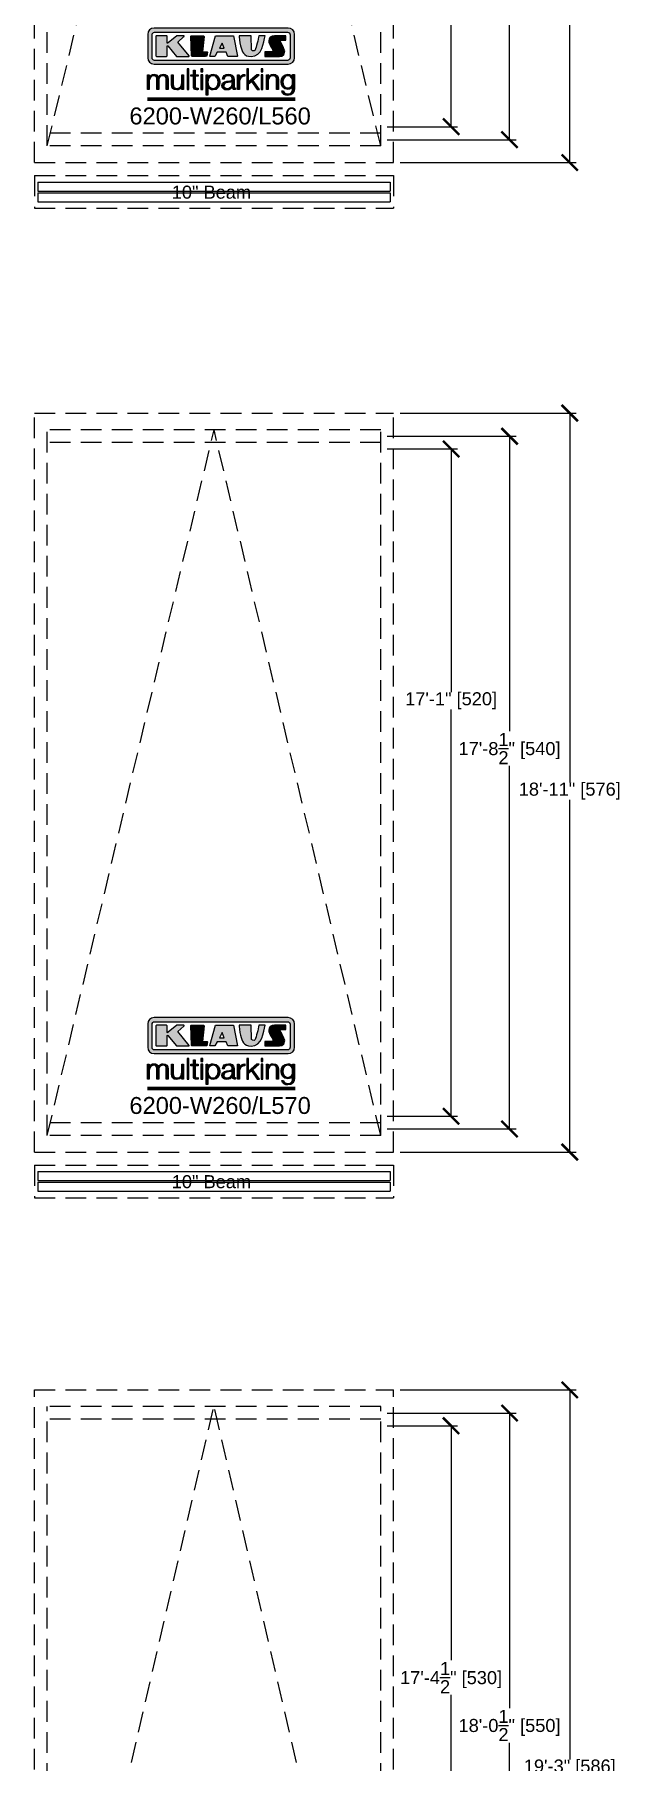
# Model space of a CAD drawing. Extents: x -210816 to 20092, y 4708 to 41486.
# Drawn here: x 17274 to 17454, y 9536 to 10065 of the extents above; entities that cross this region are included whole.
import ezdxf

# ---------------------------------------------------------------- set-up
doc = ezdxf.new("R2010")
doc.units = 0
doc.header["$MEASUREMENT"] = 0
doc.linetypes.add('DASHED', pattern=[0.2067, 0.1654, -0.0413])
doc.linetypes.add('HIDDEN', pattern=[9.525, 6.35, -3.175])
doc.layers.get('0').update_dxf_attribs({"linetype": 'CONTINUOUS'})
doc.layers.get('DEFPOINTS').update_dxf_attribs({"linetype": 'CONTINUOUS'})
for name, color, linetype in [('DIM', 6, 'CONTINUOUS'), ('KLAUS', 30, 'CONTINUOUS'), ('LOGO', 7, 'CONTINUOUS')]:
    doc.layers.add(name, color=color, linetype=linetype)
doc.styles.get("Standard").update_dxf_attribs({"font": 'arial.ttf'})
doc.dimstyles.get("Standard").update_dxf_attribs({"dimtxt": 5, "dimasz": 5, "dimexe": 2, "dimexo": 2, "dimgap": 0.09, "dimtad": 0, "dimtih": 1, "dimtoh": 1, "dimdec": 1, "dimzin": 0, "dimdsep": 46, "dimlunit": 4, "dimtxsty": 'Standard', "dimblk": 'ARCHTICK', "dimcen": -0.09, "dimadec": 0, "dimazin": 0, "dimtfac": 1, "dimtdec": 4, "dimtofl": 0, "dimtmove": 0, "dimatfit": 3, "dimldrblk": 'ARCHTICK', "dimfxl": 1, "dimtolj": 1, "dimtzin": 0, "dimarcsym": 0})

# ---------------------------------------------------------------- blocks, each defined once
blk = doc.blocks.new('A$C6765')
at = {"layer": 'KLAUS', "color": 5, "linetype": 'HIDDEN'}
for p, q in [((0, 10), (110.22, 10)), ((0, 10), (0, 0)), ((110.22, 10), (110.22, 0)), ((0, 0), (110.22, 0))]:
    blk.add_line(p, q, dxfattribs=at)
at = {"layer": 'KLAUS'}
for p, q in [((1, 8), (109.22, 8)), ((1, 8), (1, 5.25)), ((109.22, 8), (109.22, 5.25)), ((1, 5.25), (109.22, 5.25)), ((1, 4.75), (109.22, 4.75)), ((1, 4.75), (1, 2)), ((1, 2), (109.22, 2)), ((109.22, 4.75), (109.22, 2))]:
    blk.add_line(p, q, dxfattribs=at)
at = {"layer": 'DIM', "linetype": 'DASHED'}
blk.add_text('10" Beam', height=4, dxfattribs=at).set_placement((42.14, 2.93))
blk = doc.blocks.new('_ARCHTICK')
at = {"color": 0, "linetype": 'ByBlock', "const_width": 0.15}
blk.add_lwpolyline([(-0.5, -0.5), (0.5, 0.5)], dxfattribs=at)
blk = doc.blocks.new('*D13097')
at = {"layer": 'DEFPOINTS', "color": 0}
for p in [(17380.23, 9942.21), (17380.23, 9729.66), (17419.78, 9729.66)]:
    blk.add_point(p, dxfattribs=at)
at = {"layer": 'DIM', "color": 0, "lineweight": -2}
for p, q in [((17382.23, 9942.21), (17421.78, 9942.21)), ((17419.78, 9942.21), (17419.78, 9851.7)), ((17419.78, 9729.66), (17419.78, 9841.04)), ((17382.23, 9729.66), (17421.78, 9729.66))]:
    blk.add_line(p, q, dxfattribs=at)
at = {"layer": 'DIM', "color": 0, "lineweight": -2, "xscale": 5, "yscale": 5, "zscale": 5}
for p, rotation in [((17419.78, 9942.21), 90), ((17419.78, 9729.66), 270)]:
    blk.add_blockref('_ARCHTICK', p, dxfattribs=dict(at, rotation=rotation))
at = {"layer": 'DIM', "color": 0, "insert": (17419.78, 9846.37), "char_height": 4, "attachment_point": 5}
blk.add_mtext('\\A1;17\'-8{\\H1.000000x;\\S1/2;}" [540]', dxfattribs=at)
blk = doc.blocks.new('*D13098')
at = {"layer": 'DEFPOINTS', "color": 0}
for p in [(17384.17, 9949.31), (17384.17, 9722.56), (17438.27, 9722.56)]:
    blk.add_point(p, dxfattribs=at)
at = {"layer": 'DIM', "color": 0, "lineweight": -2}
for p, q in [((17386.17, 9949.31), (17440.27, 9949.31)), ((17438.27, 9949.31), (17438.27, 9835.97)), ((17438.27, 9722.56), (17438.27, 9830.67)), ((17386.17, 9722.56), (17440.27, 9722.56))]:
    blk.add_line(p, q, dxfattribs=at)
at = {"layer": 'DIM', "color": 0, "lineweight": -2, "xscale": 5, "yscale": 5, "zscale": 5}
for p, rotation in [((17438.27, 9949.31), 90), ((17438.27, 9722.56), 270)]:
    blk.add_blockref('_ARCHTICK', p, dxfattribs=dict(at, rotation=rotation))
at = {"layer": 'DIM', "color": 0, "insert": (17438.27, 9833.32), "char_height": 4, "attachment_point": 5}
blk.add_mtext('\\A1;18\'-11" [576]', dxfattribs=at)
blk = doc.blocks.new('*D13099')
at = {"layer": 'DEFPOINTS', "color": 0}
for p in [(17380.23, 9938.31), (17380.23, 9733.56), (17401.84, 9733.56)]:
    blk.add_point(p, dxfattribs=at)
at = {"layer": 'DIM', "color": 0, "lineweight": -2}
for p, q in [((17382.23, 9938.31), (17403.84, 9938.31)), ((17401.84, 9938.31), (17401.84, 9863.71)), ((17401.84, 9733.56), (17401.84, 9858.4)), ((17382.23, 9733.56), (17403.84, 9733.56))]:
    blk.add_line(p, q, dxfattribs=at)
at = {"layer": 'DIM', "color": 0, "lineweight": -2, "xscale": 5, "yscale": 5, "zscale": 5}
for p, rotation in [((17401.84, 9938.31), 90), ((17401.84, 9733.56), 270)]:
    blk.add_blockref('_ARCHTICK', p, dxfattribs=dict(at, rotation=rotation))
at = {"layer": 'DIM', "color": 0, "insert": (17401.84, 9861.05), "char_height": 4, "attachment_point": 5}
blk.add_mtext('\\A1;17\'-1" [520]', dxfattribs=at)
blk = doc.blocks.new('*D13103')
at = {"layer": 'DEFPOINTS', "color": 0}
for p in [(17380.23, 10241.94), (17380.23, 10033.19), (17419.78, 10033.19)]:
    blk.add_point(p, dxfattribs=at)
at = {"layer": 'DIM', "color": 0, "lineweight": -2}
for p, q in [((17382.23, 10241.94), (17421.78, 10241.94)), ((17419.78, 10241.94), (17419.78, 10148.75)), ((17419.78, 10033.19), (17419.78, 10143.45)), ((17382.23, 10033.19), (17421.78, 10033.19))]:
    blk.add_line(p, q, dxfattribs=at)
at = {"layer": 'DIM', "color": 0, "lineweight": -2, "xscale": 5, "yscale": 5, "zscale": 5}
for p, rotation in [((17419.78, 10241.94), 90), ((17419.78, 10033.19), 270)]:
    blk.add_blockref('_ARCHTICK', p, dxfattribs=dict(at, rotation=rotation))
at = {"layer": 'DIM', "color": 0, "insert": (17419.78, 10146.1), "char_height": 4, "attachment_point": 5}
blk.add_mtext('\\A1;17\'-5" [530]', dxfattribs=at)
blk = doc.blocks.new('*D13104')
at = {"layer": 'DEFPOINTS', "color": 0}
for p in [(17384.17, 10248.97), (17384.17, 10026.17), (17438.27, 10026.17)]:
    blk.add_point(p, dxfattribs=at)
at = {"layer": 'DIM', "color": 0, "lineweight": -2}
for p, q in [((17386.17, 10248.97), (17440.27, 10248.97)), ((17438.27, 10248.97), (17438.27, 10135.7)), ((17438.27, 10026.17), (17438.27, 10130.4)), ((17386.17, 10026.17), (17440.27, 10026.17))]:
    blk.add_line(p, q, dxfattribs=at)
at = {"layer": 'DIM', "color": 0, "lineweight": -2, "xscale": 5, "yscale": 5, "zscale": 5}
for p, rotation in [((17438.27, 10248.97), 90), ((17438.27, 10026.17), 270)]:
    blk.add_blockref('_ARCHTICK', p, dxfattribs=dict(at, rotation=rotation))
at = {"layer": 'DIM', "color": 0, "insert": (17438.27, 10133.05), "char_height": 4, "attachment_point": 5}
blk.add_mtext('\\A1;18\'-7" [566]', dxfattribs=at)
blk = doc.blocks.new('*D13105')
at = {"layer": 'DEFPOINTS', "color": 0}
for p in [(17380.23, 10238.04), (17380.23, 10037.19), (17401.84, 10037.19)]:
    blk.add_point(p, dxfattribs=at)
at = {"layer": 'DIM', "color": 0, "lineweight": -2}
for p, q in [((17382.23, 10238.04), (17403.84, 10238.04)), ((17401.84, 10238.04), (17401.84, 10163.44)), ((17401.84, 10037.19), (17401.84, 10158.13)), ((17382.23, 10037.19), (17403.84, 10037.19))]:
    blk.add_line(p, q, dxfattribs=at)
at = {"layer": 'DIM', "color": 0, "lineweight": -2, "xscale": 5, "yscale": 5, "zscale": 5}
for p, rotation in [((17401.84, 10238.04), 90), ((17401.84, 10037.19), 270)]:
    blk.add_blockref('_ARCHTICK', p, dxfattribs=dict(at, rotation=rotation))
at = {"layer": 'DIM', "color": 0, "insert": (17401.84, 10160.78), "char_height": 4, "attachment_point": 5}
blk.add_mtext('\\A1;16\'-9" [510]', dxfattribs=at)
blk = doc.blocks.new('*D13106')
at = {"layer": 'DEFPOINTS', "color": 0}
for p in [(17380.23, 9642.48), (17380.23, 9425.98), (17419.78, 9425.98)]:
    blk.add_point(p, dxfattribs=at)
at = {"layer": 'DIM', "color": 0, "lineweight": -2}
for p, q in [((17382.23, 9642.48), (17421.78, 9642.48)), ((17419.78, 9642.48), (17419.78, 9551.97)), ((17419.78, 9425.98), (17419.78, 9541.31)), ((17382.23, 9425.98), (17421.78, 9425.98))]:
    blk.add_line(p, q, dxfattribs=at)
at = {"layer": 'DIM', "color": 0, "lineweight": -2, "xscale": 5, "yscale": 5, "zscale": 5}
for p, rotation in [((17419.78, 9642.48), 90), ((17419.78, 9425.98), 270)]:
    blk.add_blockref('_ARCHTICK', p, dxfattribs=dict(at, rotation=rotation))
at = {"layer": 'DIM', "color": 0, "insert": (17419.78, 9546.64), "char_height": 4, "attachment_point": 5}
blk.add_mtext('\\A1;18\'-0{\\H1.000000x;\\S1/2;}" [550]', dxfattribs=at)
blk = doc.blocks.new('*D13107')
at = {"layer": 'DEFPOINTS', "color": 0}
for p in [(17384.17, 9649.61), (17384.17, 9418.86), (17438.27, 9418.86)]:
    blk.add_point(p, dxfattribs=at)
at = {"layer": 'DIM', "color": 0, "lineweight": -2}
for p, q in [((17386.17, 9649.61), (17440.27, 9649.61)), ((17438.27, 9649.61), (17438.27, 9536.24)), ((17438.27, 9418.86), (17438.27, 9530.94)), ((17386.17, 9418.86), (17440.27, 9418.86))]:
    blk.add_line(p, q, dxfattribs=at)
at = {"layer": 'DIM', "color": 0, "lineweight": -2, "xscale": 5, "yscale": 5, "zscale": 5}
for p, rotation in [((17438.27, 9649.61), 90), ((17438.27, 9418.86), 270)]:
    blk.add_blockref('_ARCHTICK', p, dxfattribs=dict(at, rotation=rotation))
at = {"layer": 'DIM', "color": 0, "insert": (17438.27, 9533.59), "char_height": 4, "attachment_point": 5}
blk.add_mtext('\\A1;19\'-3" [586]', dxfattribs=at)
blk = doc.blocks.new('*D13108')
at = {"layer": 'DEFPOINTS', "color": 0}
for p in [(17380.23, 9638.58), (17380.23, 9429.86), (17401.84, 9429.86)]:
    blk.add_point(p, dxfattribs=at)
at = {"layer": 'DIM', "color": 0, "lineweight": -2}
for p, q in [((17382.23, 9638.58), (17403.84, 9638.58)), ((17401.84, 9638.58), (17401.84, 9566.65)), ((17401.84, 9429.86), (17401.84, 9556)), ((17382.23, 9429.86), (17403.84, 9429.86))]:
    blk.add_line(p, q, dxfattribs=at)
at = {"layer": 'DIM', "color": 0, "lineweight": -2, "xscale": 5, "yscale": 5, "zscale": 5}
for p, rotation in [((17401.84, 9638.58), 90), ((17401.84, 9429.86), 270)]:
    blk.add_blockref('_ARCHTICK', p, dxfattribs=dict(at, rotation=rotation))
at = {"layer": 'DIM', "color": 0, "insert": (17401.84, 9561.32), "char_height": 4, "attachment_point": 5}
blk.add_mtext('\\A1;17\'-4{\\H1.000000x;\\S1/2;}" [530]', dxfattribs=at)
blk = doc.blocks.new('KLAUS')
at = {"layer": 'LOGO'}
h = blk.add_hatch(color=8, dxfattribs=at)
h.dxf.hatch_style = 2
edge = h.paths.add_edge_path()
edge.add_spline(control_points=[(3.6, 29.09), (2.88, 29.09), (2.3, 28.51), (2.3, 27.8), (2.3, 27.8), (2.3, 16.11), (2.3, 16.11), (2.3, 15.39), (2.88, 14.81), (3.6, 14.81), (3.6, 14.81), (71.16, 14.81), (71.16, 14.81), (71.88, 14.81), (72.46, 15.39), (72.46, 16.11), (72.46, 16.11), (72.46, 27.8), (72.46, 27.8), (72.46, 28.51), (71.88, 29.09), (71.16, 29.09), (71.16, 29.09), (3.6, 29.09), (3.6, 29.09), (3.6, 29.09), (3.6, 29.09), (3.6, 29.09)], knot_values=[0, 0, 0, 0, 1, 1, 1, 2, 2, 2, 3, 3, 3, 4, 4, 4, 5, 5, 5, 6, 6, 6, 7, 7, 7, 8, 8, 8, 9, 9, 9, 9], degree=3, periodic=0)
edge = h.paths.add_edge_path()
edge.add_spline(control_points=[(3.35, 31.23), (3.35, 31.23), (71.47, 31.23), (71.47, 31.23), (73.26, 31.23), (74.71, 29.77), (74.71, 27.99), (74.71, 27.99), (74.71, 16.17), (74.71, 16.17), (74.71, 14.38), (73.26, 12.93), (71.47, 12.93), (71.47, 12.93), (3.35, 12.93), (3.35, 12.93), (1.56, 12.93), (0.11, 14.38), (0.11, 16.17), (0.11, 16.17), (0.11, 27.99), (0.11, 27.99), (0.11, 29.77), (1.56, 31.23), (3.35, 31.23), (3.35, 31.23), (3.35, 31.23), (3.35, 31.23)], knot_values=[0, 0, 0, 0, 1, 1, 1, 2, 2, 2, 3, 3, 3, 4, 4, 4, 5, 5, 5, 6, 6, 6, 7, 7, 7, 8, 8, 8, 9, 9, 9, 9], degree=3, periodic=0)
h = blk.add_hatch(color=8, dxfattribs=at)
h.dxf.hatch_style = 2
edge = h.paths.add_edge_path()
edge.add_spline(control_points=[(4.5, 27.33), (4.5, 27.33), (9.7, 27.33), (9.7, 27.33), (9.84, 27.33), (9.96, 27.22), (9.96, 27.08), (9.96, 27.08), (9.96, 23.69), (9.96, 23.69), (9.96, 23.69), (9.94, 23.64), (10.04, 23.59), (10.14, 23.53), (10.2, 23.57), (10.2, 23.57), (10.2, 23.57), (10.51, 23.75), (10.51, 23.75), (10.51, 23.75), (14.94, 27.33), (14.94, 27.33), (14.94, 27.33), (18.41, 27.33), (18.41, 27.33), (18.41, 27.33), (18.49, 27.33), (18.56, 27.2), (18.65, 27.04), (18.53, 26.91), (18.53, 26.91), (18.53, 26.91), (15.49, 24.11), (15.49, 24.11), (15.49, 24.11), (21.14, 17.06), (21.14, 17.06), (21.14, 17.06), (21.13, 16.91), (21.13, 16.91), (21.08, 16.84), (20.99, 16.82), (20.99, 16.82), (20.99, 16.82), (14.7, 16.82), (14.7, 16.82), (14.7, 16.82), (10.26, 22.17), (10.26, 22.17), (10.26, 22.17), (10.19, 22.24), (10.08, 22.21), (9.97, 22.18), (9.96, 22.11), (9.96, 22.11), (9.96, 22.11), (9.96, 17.08), (9.96, 17.08), (9.96, 16.94), (9.84, 16.82), (9.7, 16.82), (9.7, 16.82), (4.5, 16.82), (4.5, 16.82), (4.36, 16.82), (4.25, 16.94), (4.25, 17.08), (4.25, 17.08), (4.25, 27.08), (4.25, 27.08), (4.25, 27.22), (4.36, 27.33), (4.5, 27.33), (4.5, 27.33), (4.5, 27.33), (4.5, 27.33)], knot_values=[0, 0, 0, 0, 1, 1, 1, 2, 2, 2, 3, 3, 3, 4, 4, 4, 5, 5, 5, 6, 6, 6, 7, 7, 7, 8, 8, 8, 9, 9, 9, 10, 10, 10, 11, 11, 11, 12, 12, 12, 13, 13, 13, 14, 14, 14, 15, 15, 15, 16, 16, 16, 17, 17, 17, 18, 18, 18, 19, 19, 19, 20, 20, 20, 21, 21, 21, 22, 22, 22, 23, 23, 23, 24, 24, 24, 25, 25, 25, 25], degree=3, periodic=0)
h = blk.add_hatch(color=8, dxfattribs=at)
h.dxf.hatch_style = 2
h.paths.add_polyline_path([(22.42, 17.06), (21.97, 27.15), (22.24, 27.33), (28.55, 27.33), (28.86, 26.97), (28.01, 19.08), (30.26, 19.07), (30.44, 18.95), (30.08, 16.95), (29.49, 16.82), (22.6, 16.82)])
h = blk.add_hatch(color=8, dxfattribs=at)
h.paths.add_polyline_path([(36.52, 21.01), (38.93, 21.01), (37.87, 23.57)])
h.paths.add_polyline_path([(34.52, 27.33), (43.65, 27.33), (45.76, 16.94), (45.57, 16.82), (40.83, 16.82), (39.89, 18.95), (35.42, 18.95), (34.27, 16.82), (31.78, 16.82), (31.66, 17)])
h = blk.add_hatch(color=8, dxfattribs=at)
h.dxf.hatch_style = 2
edge = h.paths.add_edge_path()
edge.add_spline(control_points=[(52.69, 27.32), (52.69, 27.32), (52.88, 20.14), (52.88, 20.14), (53.01, 19.89), (53.2, 19.77), (53.43, 19.71), (53.91, 19.59), (54.43, 19.57), (54.64, 20.03), (55.23, 21.34), (56.27, 25.45), (56.6, 27.33), (56.6, 27.33), (59.77, 27.33), (59.77, 27.33), (58.77, 23.9), (58.56, 16.82), (52.63, 16.76), (48.72, 16.72), (48.01, 19.35), (47.27, 22.24), (46.89, 23.68), (46.54, 27.33), (46.54, 27.33), (46.54, 27.33), (52.69, 27.32), (52.69, 27.32), (52.69, 27.32), (52.69, 27.32), (52.69, 27.32)], knot_values=[0, 0, 0, 0, 1, 1, 1, 2, 2, 2, 3, 3, 3, 4, 4, 4, 5, 5, 5, 6, 6, 6, 7, 7, 7, 8, 8, 8, 9, 9, 9, 10, 10, 10, 10], degree=3, periodic=0)
h = blk.add_hatch(color=8, dxfattribs=at)
h.dxf.hatch_style = 2
edge = h.paths.add_edge_path()
edge.add_spline(control_points=[(64.46, 27.33), (64.46, 27.33), (70.31, 27.33), (70.31, 27.33), (70.31, 26.52), (70.31, 26.02), (70.31, 25.12), (70.31, 25.12), (67.3, 25.12), (67.3, 25.12), (67.24, 25.04), (67.25, 25.11), (67.25, 24.91), (67.25, 24.88), (69.73, 20.38), (69.73, 19.57), (69.73, 16.4), (67.22, 16.81), (65.9, 16.82), (65.9, 16.82), (59.59, 16.82), (59.59, 16.82), (59.59, 17.76), (59.59, 18.23), (59.59, 19.14), (59.59, 19.14), (63.75, 19.14), (63.75, 19.14), (63.82, 19.22), (63.81, 19.11), (63.81, 19.31), (63.81, 20.32), (61.58, 23.06), (61.58, 24.63), (61.58, 26.33), (62.83, 27.34), (64.46, 27.33), (64.46, 27.33), (64.46, 27.33), (64.46, 27.33)], knot_values=[0, 0, 0, 0, 1, 1, 1, 2, 2, 2, 3, 3, 3, 4, 4, 4, 5, 5, 5, 6, 6, 6, 7, 7, 7, 8, 8, 8, 9, 9, 9, 10, 10, 10, 11, 11, 11, 12, 12, 12, 13, 13, 13, 13], degree=3, periodic=0)
h = blk.add_hatch(color=30, dxfattribs=at)
h.dxf.hatch_style = 2
h.paths.add_polyline_path([(20.07, 0), (20.99, 0), (20.99, 10.45), (20.07, 10.45)])
h = blk.add_hatch(color=30, dxfattribs=at)
h.dxf.hatch_style = 2
edge = h.paths.add_edge_path()
edge.add_spline(control_points=[(24.22, 9.82), (24.22, 9.82), (23.3, 9.82), (23.3, 9.82), (23.3, 9.82), (23.3, 7.55), (23.3, 7.55), (23.3, 7.55), (21.98, 7.55), (21.98, 7.55), (21.98, 7.55), (21.98, 6.78), (21.98, 6.78), (21.98, 6.78), (23.3, 6.78), (23.3, 6.78), (23.3, 6.78), (23.3, 1.61), (23.3, 1.61), (23.28, 0.32), (23.71, -0.09), (24.94, -0.09), (25.22, -0.09), (25.48, -0.06), (25.76, -0.06), (25.76, -0.06), (25.76, 0.73), (25.76, 0.73), (25.5, 0.7), (25.23, 0.69), (24.97, 0.69), (24.31, 0.73), (24.22, 1.08), (24.22, 1.68), (24.22, 1.68), (24.22, 6.78), (24.22, 6.78), (24.22, 6.78), (25.76, 6.78), (25.76, 6.78), (25.76, 6.78), (25.76, 7.55), (25.76, 7.55), (25.76, 7.55), (24.22, 7.55), (24.22, 7.55), (24.22, 7.55), (24.22, 9.82), (24.22, 9.82), (24.22, 9.82), (24.22, 9.82), (24.22, 9.82)], knot_values=[0, 0, 0, 0, 1, 1, 1, 2, 2, 2, 3, 3, 3, 4, 4, 4, 5, 5, 5, 6, 6, 6, 7, 7, 7, 8, 8, 8, 9, 9, 9, 10, 10, 10, 11, 11, 11, 12, 12, 12, 13, 13, 13, 14, 14, 14, 15, 15, 15, 16, 16, 16, 17, 17, 17, 17], degree=3, periodic=0)
h = blk.add_hatch(color=30, dxfattribs=at)
h.paths.add_polyline_path([(27.1, 0), (28.03, 0), (28.03, 7.55), (27.1, 7.55)])
h.paths.add_polyline_path([(27.1, 8.98), (28.03, 8.98), (28.03, 10.45), (27.1, 10.45)])
h = blk.add_hatch(color=30, dxfattribs=at)
h.dxf.hatch_style = 2
h.paths.add_polyline_path([(50.4, 0), (51.32, 0), (51.32, 2.87), (52.82, 4.11), (55.8, 0), (56.96, 0), (53.52, 4.76), (56.74, 7.55), (55.51, 7.55), (51.32, 3.89), (51.32, 10.45), (50.4, 10.45)])
h = blk.add_hatch(color=30, dxfattribs=at)
h.paths.add_polyline_path([(57.74, 0), (58.66, 0), (58.66, 7.55), (57.74, 7.55)])
h.paths.add_polyline_path([(57.74, 8.98), (58.66, 8.98), (58.66, 10.45), (57.74, 10.45)])
h = blk.add_hatch(color=30, dxfattribs=at)
h.dxf.hatch_style = 2
edge = h.paths.add_edge_path()
edge.add_spline(control_points=[(0, 0), (0, 0), (0.92, 0), (0.92, 0), (0.92, 0), (0.92, 4.22), (0.92, 4.22), (0.94, 5.8), (1.58, 7), (3.18, 7), (4.35, 7), (4.77, 6.15), (4.76, 5.12), (4.76, 5.12), (4.76, 0), (4.76, 0), (4.76, 0), (5.68, 0), (5.68, 0), (5.68, 0), (5.68, 4.27), (5.68, 4.27), (5.68, 5.68), (6.14, 7), (7.73, 7), (9.05, 7), (9.52, 6.32), (9.52, 5.08), (9.52, 5.08), (9.52, 0), (9.52, 0), (9.52, 0), (10.44, 0), (10.44, 0), (10.44, 0), (10.44, 5.12), (10.44, 5.12), (10.44, 6.91), (9.59, 7.77), (7.94, 7.77), (6.94, 7.77), (5.99, 7.29), (5.54, 6.3), (5.26, 7.29), (4.36, 7.77), (3.37, 7.77), (2.17, 7.77), (1.38, 7.19), (0.89, 6.28), (0.89, 6.28), (0.85, 6.28), (0.85, 6.28), (0.85, 6.28), (0.85, 7.55), (0.85, 7.55), (0.85, 7.55), (0, 7.55), (0, 7.55), (0, 7.55), (0, 0), (0, 0), (0, 0), (0, 0), (0, 0)], knot_values=[0, 0, 0, 0, 1, 1, 1, 2, 2, 2, 3, 3, 3, 4, 4, 4, 5, 5, 5, 6, 6, 6, 7, 7, 7, 8, 8, 8, 9, 9, 9, 10, 10, 10, 11, 11, 11, 12, 12, 12, 13, 13, 13, 14, 14, 14, 15, 15, 15, 16, 16, 16, 17, 17, 17, 18, 18, 18, 19, 19, 19, 20, 20, 20, 21, 21, 21, 21], degree=3, periodic=0)
h = blk.add_hatch(color=30, dxfattribs=at)
h.dxf.hatch_style = 2
edge = h.paths.add_edge_path()
edge.add_spline(control_points=[(18.31, 7.55), (18.31, 7.55), (17.39, 7.55), (17.39, 7.55), (17.39, 7.55), (17.39, 3.59), (17.39, 3.59), (17.39, 2.05), (16.7, 0.56), (15.12, 0.56), (13.66, 0.56), (13.15, 1.27), (13.1, 2.64), (13.1, 2.64), (13.1, 7.55), (13.1, 7.55), (13.1, 7.55), (12.18, 7.55), (12.18, 7.55), (12.18, 7.55), (12.18, 2.65), (12.18, 2.65), (12.18, 0.89), (12.93, -0.22), (14.83, -0.22), (15.96, -0.22), (16.95, 0.35), (17.44, 1.36), (17.44, 1.36), (17.47, 1.36), (17.47, 1.36), (17.47, 1.36), (17.47, 0), (17.47, 0), (17.47, 0), (18.31, 0), (18.31, 0), (18.31, 0), (18.31, 7.55), (18.31, 7.55), (18.31, 7.55), (18.31, 7.55), (18.31, 7.55)], knot_values=[0, 0, 0, 0, 1, 1, 1, 2, 2, 2, 3, 3, 3, 4, 4, 4, 5, 5, 5, 6, 6, 6, 7, 7, 7, 8, 8, 8, 9, 9, 9, 10, 10, 10, 11, 11, 11, 12, 12, 12, 13, 13, 13, 14, 14, 14, 14], degree=3, periodic=0)
h = blk.add_hatch(color=30, dxfattribs=at)
edge = h.paths.add_edge_path()
edge.add_spline(control_points=[(35.84, 3.78), (35.84, 2.21), (35.12, 0.56), (33.37, 0.56), (31.4, 0.56), (30.72, 2.21), (30.72, 3.78), (30.72, 5.49), (31.33, 7), (33.37, 7), (35.12, 7), (35.84, 5.34), (35.84, 3.78), (35.84, 3.78), (35.84, 3.78), (35.84, 3.78)], knot_values=[0, 0, 0, 0, 1, 1, 1, 2, 2, 2, 3, 3, 3, 4, 4, 4, 5, 5, 5, 5], degree=3, periodic=0)
edge = h.paths.add_edge_path()
edge.add_spline(control_points=[(29.79, -2.8), (29.79, -2.8), (30.72, -2.8), (30.72, -2.8), (30.72, -2.8), (30.72, 1.43), (30.72, 1.43), (30.72, 1.43), (30.74, 1.43), (30.74, 1.43), (31.14, 0.35), (32.24, -0.22), (33.37, -0.22), (35.66, -0.22), (36.76, 1.64), (36.76, 3.78), (36.76, 5.91), (35.66, 7.77), (33.37, 7.77), (32.15, 7.77), (31.1, 7.14), (30.67, 6.12), (30.67, 6.12), (30.64, 6.12), (30.64, 6.12), (30.64, 6.12), (30.64, 7.55), (30.64, 7.55), (30.64, 7.55), (29.79, 7.55), (29.79, 7.55), (29.79, 7.55), (29.79, -2.8), (29.79, -2.8), (29.79, -2.8), (29.79, -2.8), (29.79, -2.8)], knot_values=[0, 0, 0, 0, 1, 1, 1, 2, 2, 2, 3, 3, 3, 4, 4, 4, 5, 5, 5, 6, 6, 6, 7, 7, 7, 8, 8, 8, 9, 9, 9, 10, 10, 10, 11, 11, 11, 12, 12, 12, 12], degree=3, periodic=0)
h = blk.add_hatch(color=30, dxfattribs=at)
edge = h.paths.add_edge_path()
edge.add_spline(control_points=[(43.03, 2.93), (43.04, 1.45), (41.8, 0.56), (40.39, 0.56), (39.53, 0.56), (38.71, 1.13), (38.71, 2.05), (38.71, 3.53), (40.66, 3.51), (42.22, 3.79), (42.47, 3.84), (42.88, 3.91), (43, 4.13), (43, 4.13), (43.03, 4.13), (43.03, 4.13), (43.03, 4.13), (43.03, 2.93), (43.03, 2.93), (43.03, 2.93), (43.03, 2.93), (43.03, 2.93)], knot_values=[0, 0, 0, 0, 1, 1, 1, 2, 2, 2, 3, 3, 3, 4, 4, 4, 5, 5, 5, 6, 6, 6, 7, 7, 7, 7], degree=3, periodic=0)
edge = h.paths.add_edge_path()
edge.add_spline(control_points=[(39.03, 5.24), (39.06, 6.47), (39.91, 7), (41.05, 7), (42.14, 7), (43.03, 6.69), (43.03, 5.45), (43.03, 4.61), (42.6, 4.51), (41.84, 4.42), (39.85, 4.19), (37.79, 4.11), (37.79, 1.99), (37.79, 0.47), (38.93, -0.22), (40.32, -0.22), (41.77, -0.22), (42.43, 0.34), (43.07, 1.32), (43.07, 1.32), (43.1, 1.32), (43.1, 1.32), (43.1, 0.53), (43.25, 0), (44.19, 0), (44.43, 0), (44.58, 0.01), (44.79, 0.06), (44.79, 0.06), (44.79, 0.83), (44.79, 0.83), (44.71, 0.81), (44.6, 0.78), (44.49, 0.78), (44.13, 0.78), (43.95, 0.98), (43.95, 1.33), (43.95, 1.33), (43.95, 5.34), (43.95, 5.34), (43.95, 7.36), (42.5, 7.77), (41.17, 7.77), (39.44, 7.77), (38.2, 7.01), (38.11, 5.24), (38.11, 5.24), (39.03, 5.24), (39.03, 5.24), (39.03, 5.24), (39.03, 5.24), (39.03, 5.24)], knot_values=[0, 0, 0, 0, 1, 1, 1, 2, 2, 2, 3, 3, 3, 4, 4, 4, 5, 5, 5, 6, 6, 6, 7, 7, 7, 8, 8, 8, 9, 9, 9, 10, 10, 10, 11, 11, 11, 12, 12, 12, 13, 13, 13, 14, 14, 14, 15, 15, 15, 16, 16, 16, 17, 17, 17, 17], degree=3, periodic=0)
h = blk.add_hatch(color=30, dxfattribs=at)
h.dxf.hatch_style = 2
edge = h.paths.add_edge_path()
edge.add_spline(control_points=[(45.79, 0), (45.79, 0), (46.71, 0), (46.71, 0), (46.71, 0), (46.71, 4.03), (46.71, 4.03), (46.71, 5.59), (47.85, 6.82), (49.52, 6.73), (49.52, 6.73), (49.52, 7.66), (49.52, 7.66), (48.16, 7.72), (47.14, 7), (46.67, 5.78), (46.67, 5.78), (46.64, 5.78), (46.64, 5.78), (46.64, 5.78), (46.64, 7.55), (46.64, 7.55), (46.64, 7.55), (45.79, 7.55), (45.79, 7.55), (45.79, 7.55), (45.79, 0), (45.79, 0), (45.79, 0), (45.79, 0), (45.79, 0)], knot_values=[0, 0, 0, 0, 1, 1, 1, 2, 2, 2, 3, 3, 3, 4, 4, 4, 5, 5, 5, 6, 6, 6, 7, 7, 7, 8, 8, 8, 9, 9, 9, 10, 10, 10, 10], degree=3, periodic=0)
h = blk.add_hatch(color=30, dxfattribs=at)
h.dxf.hatch_style = 2
edge = h.paths.add_edge_path()
edge.add_spline(control_points=[(60.41, 0), (60.41, 0), (61.33, 0), (61.33, 0), (61.33, 0), (61.33, 4.41), (61.33, 4.41), (61.36, 5.89), (62.24, 7), (63.7, 7), (65.2, 7), (65.62, 6.02), (65.62, 4.71), (65.62, 4.71), (65.62, 0), (65.62, 0), (65.62, 0), (66.54, 0), (66.54, 0), (66.54, 0), (66.54, 4.86), (66.54, 4.86), (66.54, 6.66), (65.9, 7.77), (63.78, 7.77), (62.71, 7.77), (61.7, 7.16), (61.36, 6.25), (61.36, 6.25), (61.33, 6.25), (61.33, 6.25), (61.33, 6.25), (61.33, 7.55), (61.33, 7.55), (61.33, 7.55), (60.41, 7.55), (60.41, 7.55), (60.41, 7.55), (60.41, 0), (60.41, 0), (60.41, 0), (60.41, 0), (60.41, 0)], knot_values=[0, 0, 0, 0, 1, 1, 1, 2, 2, 2, 3, 3, 3, 4, 4, 4, 5, 5, 5, 6, 6, 6, 7, 7, 7, 8, 8, 8, 9, 9, 9, 10, 10, 10, 11, 11, 11, 12, 12, 12, 13, 13, 13, 14, 14, 14, 14], degree=3, periodic=0)
h = blk.add_hatch(color=30, dxfattribs=at)
edge = h.paths.add_edge_path()
edge.add_spline(control_points=[(71.32, 0.86), (69.62, 0.86), (68.83, 2.34), (68.83, 3.86), (68.83, 5.43), (69.56, 7), (71.32, 7), (73.06, 7), (73.75, 5.34), (73.75, 3.86), (73.75, 2.33), (72.91, 0.86), (71.32, 0.86), (71.32, 0.86), (71.32, 0.86), (71.32, 0.86)], knot_values=[0, 0, 0, 0, 1, 1, 1, 2, 2, 2, 3, 3, 3, 4, 4, 4, 5, 5, 5, 5], degree=3, periodic=0)
edge = h.paths.add_edge_path()
edge.add_spline(control_points=[(74.67, 7.55), (74.67, 7.55), (73.75, 7.55), (73.75, 7.55), (73.75, 7.55), (73.75, 6.25), (73.75, 6.25), (73.75, 6.25), (73.72, 6.25), (73.72, 6.25), (73.35, 7.09), (72.41, 7.77), (71.32, 7.77), (69.13, 7.77), (67.9, 6.05), (67.9, 3.97), (67.9, 1.82), (68.9, 0.09), (71.32, 0.09), (72.4, 0.09), (73.29, 0.72), (73.72, 1.64), (73.72, 1.64), (73.75, 1.64), (73.75, 1.64), (73.75, 1.64), (73.75, 0.61), (73.75, 0.61), (73.75, -1.23), (73.01, -2.24), (71.32, -2.24), (70.29, -2.24), (69.31, -1.85), (69.1, -0.73), (69.1, -0.73), (68.18, -0.73), (68.18, -0.73), (68.31, -2.34), (69.81, -3.02), (71.32, -3.02), (73.79, -3.02), (74.65, -1.64), (74.67, 0.61), (74.67, 0.61), (74.67, 7.55), (74.67, 7.55), (74.67, 7.55), (74.67, 7.55), (74.67, 7.55)], knot_values=[0, 0, 0, 0, 1, 1, 1, 2, 2, 2, 3, 3, 3, 4, 4, 4, 5, 5, 5, 6, 6, 6, 7, 7, 7, 8, 8, 8, 9, 9, 9, 10, 10, 10, 11, 11, 11, 12, 12, 12, 13, 13, 13, 14, 14, 14, 15, 15, 15, 16, 16, 16, 16], degree=3, periodic=0)
for points in [[(22.42, 17.06), (21.97, 27.15), (22.24, 27.33), (28.55, 27.33), (28.86, 26.97), (28.01, 19.08), (30.26, 19.07), (30.44, 18.95), (30.08, 16.95), (29.49, 16.82), (22.6, 16.82), (22.42, 17.06), (22.42, 17.06)], [(34.52, 27.33), (43.65, 27.33), (45.76, 16.94), (45.57, 16.82), (40.83, 16.82), (39.89, 18.95), (35.42, 18.95), (34.27, 16.82), (31.78, 16.82), (31.66, 17), (34.52, 27.33), (34.52, 27.33)], [(36.52, 21.01), (38.93, 21.01), (37.87, 23.57), (36.52, 21.01), (36.52, 21.01)], [(20.07, 0), (20.99, 0), (20.99, 10.45), (20.07, 10.45), (20.07, 0), (20.07, 0)], [(27.1, 8.98), (28.03, 8.98), (28.03, 10.45), (27.1, 10.45), (27.1, 8.98), (27.1, 8.98)], [(50.4, 0), (51.32, 0), (51.32, 2.87), (52.82, 4.11), (55.8, 0), (56.96, 0), (53.52, 4.76), (56.74, 7.55), (55.51, 7.55), (51.32, 3.89), (51.32, 10.45), (50.4, 10.45), (50.4, 0), (50.4, 0)], [(57.74, 8.98), (58.66, 8.98), (58.66, 10.45), (57.74, 10.45), (57.74, 8.98), (57.74, 8.98)], [(27.1, 0), (28.03, 0), (28.03, 7.55), (27.1, 7.55), (27.1, 0), (27.1, 0)], [(57.74, 0), (58.66, 0), (58.66, 7.55), (57.74, 7.55), (57.74, 0), (57.74, 0)]]:
    blk.add_lwpolyline(points, dxfattribs=at)
for points, knots in [([(3.35, 31.23), (3.35, 31.23), (71.47, 31.23), (71.47, 31.23), (73.26, 31.23), (74.71, 29.77), (74.71, 27.99), (74.71, 27.99), (74.71, 16.17), (74.71, 16.17), (74.71, 14.38), (73.26, 12.93), (71.47, 12.93), (71.47, 12.93), (3.35, 12.93), (3.35, 12.93), (1.56, 12.93), (0.11, 14.38), (0.11, 16.17), (0.11, 16.17), (0.11, 27.99), (0.11, 27.99), (0.11, 29.77), (1.56, 31.23), (3.35, 31.23), (3.35, 31.23), (3.35, 31.23), (3.35, 31.23)], [0, 0, 0, 0, 1, 1, 1, 2, 2, 2, 3, 3, 3, 4, 4, 4, 5, 5, 5, 6, 6, 6, 7, 7, 7, 8, 8, 8, 9, 9, 9, 9]), ([(3.6, 29.09), (2.88, 29.09), (2.3, 28.51), (2.3, 27.8), (2.3, 27.8), (2.3, 16.11), (2.3, 16.11), (2.3, 15.39), (2.88, 14.81), (3.6, 14.81), (3.6, 14.81), (71.16, 14.81), (71.16, 14.81), (71.88, 14.81), (72.46, 15.39), (72.46, 16.11), (72.46, 16.11), (72.46, 27.8), (72.46, 27.8), (72.46, 28.51), (71.88, 29.09), (71.16, 29.09), (71.16, 29.09), (3.6, 29.09), (3.6, 29.09), (3.6, 29.09), (3.6, 29.09), (3.6, 29.09)], [0, 0, 0, 0, 1, 1, 1, 2, 2, 2, 3, 3, 3, 4, 4, 4, 5, 5, 5, 6, 6, 6, 7, 7, 7, 8, 8, 8, 9, 9, 9, 9]), ([(4.5, 27.33), (4.5, 27.33), (9.7, 27.33), (9.7, 27.33), (9.84, 27.33), (9.96, 27.22), (9.96, 27.08), (9.96, 27.08), (9.96, 23.69), (9.96, 23.69), (9.96, 23.69), (9.94, 23.64), (10.04, 23.59), (10.14, 23.53), (10.2, 23.57), (10.2, 23.57), (10.2, 23.57), (10.51, 23.75), (10.51, 23.75), (10.51, 23.75), (14.94, 27.33), (14.94, 27.33), (14.94, 27.33), (18.41, 27.33), (18.41, 27.33), (18.41, 27.33), (18.49, 27.33), (18.56, 27.2), (18.65, 27.04), (18.53, 26.91), (18.53, 26.91), (18.53, 26.91), (15.49, 24.11), (15.49, 24.11), (15.49, 24.11), (21.14, 17.06), (21.14, 17.06), (21.14, 17.06), (21.13, 16.91), (21.13, 16.91), (21.08, 16.84), (20.99, 16.82), (20.99, 16.82), (20.99, 16.82), (14.7, 16.82), (14.7, 16.82), (14.7, 16.82), (10.26, 22.17), (10.26, 22.17), (10.26, 22.17), (10.19, 22.24), (10.08, 22.21), (9.97, 22.18), (9.96, 22.11), (9.96, 22.11), (9.96, 22.11), (9.96, 17.08), (9.96, 17.08), (9.96, 16.94), (9.84, 16.82), (9.7, 16.82), (9.7, 16.82), (4.5, 16.82), (4.5, 16.82), (4.36, 16.82), (4.25, 16.94), (4.25, 17.08), (4.25, 17.08), (4.25, 27.08), (4.25, 27.08), (4.25, 27.22), (4.36, 27.33), (4.5, 27.33), (4.5, 27.33), (4.5, 27.33), (4.5, 27.33)], [0, 0, 0, 0, 1, 1, 1, 2, 2, 2, 3, 3, 3, 4, 4, 4, 5, 5, 5, 6, 6, 6, 7, 7, 7, 8, 8, 8, 9, 9, 9, 10, 10, 10, 11, 11, 11, 12, 12, 12, 13, 13, 13, 14, 14, 14, 15, 15, 15, 16, 16, 16, 17, 17, 17, 18, 18, 18, 19, 19, 19, 20, 20, 20, 21, 21, 21, 22, 22, 22, 23, 23, 23, 24, 24, 24, 25, 25, 25, 25]), ([(52.69, 27.32), (52.69, 27.32), (52.88, 20.14), (52.88, 20.14), (53.01, 19.89), (53.2, 19.77), (53.43, 19.71), (53.91, 19.59), (54.43, 19.57), (54.64, 20.03), (55.23, 21.34), (56.27, 25.45), (56.6, 27.33), (56.6, 27.33), (59.77, 27.33), (59.77, 27.33), (58.77, 23.9), (58.56, 16.82), (52.63, 16.76), (48.72, 16.72), (48.01, 19.35), (47.27, 22.24), (46.89, 23.68), (46.54, 27.33), (46.54, 27.33), (46.54, 27.33), (52.69, 27.32), (52.69, 27.32), (52.69, 27.32), (52.69, 27.32), (52.69, 27.32)], [0, 0, 0, 0, 1, 1, 1, 2, 2, 2, 3, 3, 3, 4, 4, 4, 5, 5, 5, 6, 6, 6, 7, 7, 7, 8, 8, 8, 9, 9, 9, 10, 10, 10, 10]), ([(64.46, 27.33), (64.46, 27.33), (70.31, 27.33), (70.31, 27.33), (70.31, 26.52), (70.31, 26.02), (70.31, 25.12), (70.31, 25.12), (67.3, 25.12), (67.3, 25.12), (67.24, 25.04), (67.25, 25.11), (67.25, 24.91), (67.25, 24.88), (69.73, 20.38), (69.73, 19.57), (69.73, 16.4), (67.22, 16.81), (65.9, 16.82), (65.9, 16.82), (59.59, 16.82), (59.59, 16.82), (59.59, 17.76), (59.59, 18.23), (59.59, 19.14), (59.59, 19.14), (63.75, 19.14), (63.75, 19.14), (63.82, 19.22), (63.81, 19.11), (63.81, 19.31), (63.81, 20.32), (61.58, 23.06), (61.58, 24.63), (61.58, 26.33), (62.83, 27.34), (64.46, 27.33), (64.46, 27.33), (64.46, 27.33), (64.46, 27.33)], [0, 0, 0, 0, 1, 1, 1, 2, 2, 2, 3, 3, 3, 4, 4, 4, 5, 5, 5, 6, 6, 6, 7, 7, 7, 8, 8, 8, 9, 9, 9, 10, 10, 10, 11, 11, 11, 12, 12, 12, 13, 13, 13, 13]), ([(24.22, 9.82), (24.22, 9.82), (23.3, 9.82), (23.3, 9.82), (23.3, 9.82), (23.3, 7.55), (23.3, 7.55), (23.3, 7.55), (21.98, 7.55), (21.98, 7.55), (21.98, 7.55), (21.98, 6.78), (21.98, 6.78), (21.98, 6.78), (23.3, 6.78), (23.3, 6.78), (23.3, 6.78), (23.3, 1.61), (23.3, 1.61), (23.28, 0.32), (23.71, -0.09), (24.94, -0.09), (25.22, -0.09), (25.48, -0.06), (25.76, -0.06), (25.76, -0.06), (25.76, 0.73), (25.76, 0.73), (25.5, 0.7), (25.23, 0.69), (24.97, 0.69), (24.31, 0.73), (24.22, 1.08), (24.22, 1.68), (24.22, 1.68), (24.22, 6.78), (24.22, 6.78), (24.22, 6.78), (25.76, 6.78), (25.76, 6.78), (25.76, 6.78), (25.76, 7.55), (25.76, 7.55), (25.76, 7.55), (24.22, 7.55), (24.22, 7.55), (24.22, 7.55), (24.22, 9.82), (24.22, 9.82), (24.22, 9.82), (24.22, 9.82), (24.22, 9.82)], [0, 0, 0, 0, 1, 1, 1, 2, 2, 2, 3, 3, 3, 4, 4, 4, 5, 5, 5, 6, 6, 6, 7, 7, 7, 8, 8, 8, 9, 9, 9, 10, 10, 10, 11, 11, 11, 12, 12, 12, 13, 13, 13, 14, 14, 14, 15, 15, 15, 16, 16, 16, 17, 17, 17, 17]), ([(0, 0), (0, 0), (0.92, 0), (0.92, 0), (0.92, 0), (0.92, 4.22), (0.92, 4.22), (0.94, 5.8), (1.58, 7), (3.18, 7), (4.35, 7), (4.77, 6.15), (4.76, 5.12), (4.76, 5.12), (4.76, 0), (4.76, 0), (4.76, 0), (5.68, 0), (5.68, 0), (5.68, 0), (5.68, 4.27), (5.68, 4.27), (5.68, 5.68), (6.14, 7), (7.73, 7), (9.05, 7), (9.52, 6.32), (9.52, 5.08), (9.52, 5.08), (9.52, 0), (9.52, 0), (9.52, 0), (10.44, 0), (10.44, 0), (10.44, 0), (10.44, 5.12), (10.44, 5.12), (10.44, 6.91), (9.59, 7.77), (7.94, 7.77), (6.94, 7.77), (5.99, 7.29), (5.54, 6.3), (5.26, 7.29), (4.36, 7.77), (3.37, 7.77), (2.17, 7.77), (1.38, 7.19), (0.89, 6.28), (0.89, 6.28), (0.85, 6.28), (0.85, 6.28), (0.85, 6.28), (0.85, 7.55), (0.85, 7.55), (0.85, 7.55), (0, 7.55), (0, 7.55), (0, 7.55), (0, 0), (0, 0), (0, 0), (0, 0), (0, 0)], [0, 0, 0, 0, 1, 1, 1, 2, 2, 2, 3, 3, 3, 4, 4, 4, 5, 5, 5, 6, 6, 6, 7, 7, 7, 8, 8, 8, 9, 9, 9, 10, 10, 10, 11, 11, 11, 12, 12, 12, 13, 13, 13, 14, 14, 14, 15, 15, 15, 16, 16, 16, 17, 17, 17, 18, 18, 18, 19, 19, 19, 20, 20, 20, 21, 21, 21, 21]), ([(18.31, 7.55), (18.31, 7.55), (17.39, 7.55), (17.39, 7.55), (17.39, 7.55), (17.39, 3.59), (17.39, 3.59), (17.39, 2.05), (16.7, 0.56), (15.12, 0.56), (13.66, 0.56), (13.15, 1.27), (13.1, 2.64), (13.1, 2.64), (13.1, 7.55), (13.1, 7.55), (13.1, 7.55), (12.18, 7.55), (12.18, 7.55), (12.18, 7.55), (12.18, 2.65), (12.18, 2.65), (12.18, 0.89), (12.93, -0.22), (14.83, -0.22), (15.96, -0.22), (16.95, 0.35), (17.44, 1.36), (17.44, 1.36), (17.47, 1.36), (17.47, 1.36), (17.47, 1.36), (17.47, 0), (17.47, 0), (17.47, 0), (18.31, 0), (18.31, 0), (18.31, 0), (18.31, 7.55), (18.31, 7.55), (18.31, 7.55), (18.31, 7.55), (18.31, 7.55)], [0, 0, 0, 0, 1, 1, 1, 2, 2, 2, 3, 3, 3, 4, 4, 4, 5, 5, 5, 6, 6, 6, 7, 7, 7, 8, 8, 8, 9, 9, 9, 10, 10, 10, 11, 11, 11, 12, 12, 12, 13, 13, 13, 14, 14, 14, 14]), ([(29.79, -2.8), (29.79, -2.8), (30.72, -2.8), (30.72, -2.8), (30.72, -2.8), (30.72, 1.43), (30.72, 1.43), (30.72, 1.43), (30.74, 1.43), (30.74, 1.43), (31.14, 0.35), (32.24, -0.22), (33.37, -0.22), (35.66, -0.22), (36.76, 1.64), (36.76, 3.78), (36.76, 5.91), (35.66, 7.77), (33.37, 7.77), (32.15, 7.77), (31.1, 7.14), (30.67, 6.12), (30.67, 6.12), (30.64, 6.12), (30.64, 6.12), (30.64, 6.12), (30.64, 7.55), (30.64, 7.55), (30.64, 7.55), (29.79, 7.55), (29.79, 7.55), (29.79, 7.55), (29.79, -2.8), (29.79, -2.8), (29.79, -2.8), (29.79, -2.8), (29.79, -2.8)], [0, 0, 0, 0, 1, 1, 1, 2, 2, 2, 3, 3, 3, 4, 4, 4, 5, 5, 5, 6, 6, 6, 7, 7, 7, 8, 8, 8, 9, 9, 9, 10, 10, 10, 11, 11, 11, 12, 12, 12, 12]), ([(35.84, 3.78), (35.84, 2.21), (35.12, 0.56), (33.37, 0.56), (31.4, 0.56), (30.72, 2.21), (30.72, 3.78), (30.72, 5.49), (31.33, 7), (33.37, 7), (35.12, 7), (35.84, 5.34), (35.84, 3.78), (35.84, 3.78), (35.84, 3.78), (35.84, 3.78)], [0, 0, 0, 0, 1, 1, 1, 2, 2, 2, 3, 3, 3, 4, 4, 4, 5, 5, 5, 5]), ([(39.03, 5.24), (39.06, 6.47), (39.91, 7), (41.05, 7), (42.14, 7), (43.03, 6.69), (43.03, 5.45), (43.03, 4.61), (42.6, 4.51), (41.84, 4.42), (39.85, 4.19), (37.79, 4.11), (37.79, 1.99), (37.79, 0.47), (38.93, -0.22), (40.32, -0.22), (41.77, -0.22), (42.43, 0.34), (43.07, 1.32), (43.07, 1.32), (43.1, 1.32), (43.1, 1.32), (43.1, 0.53), (43.25, 0), (44.19, 0), (44.43, 0), (44.58, 0.01), (44.79, 0.06), (44.79, 0.06), (44.79, 0.83), (44.79, 0.83), (44.71, 0.81), (44.6, 0.78), (44.49, 0.78), (44.13, 0.78), (43.95, 0.98), (43.95, 1.33), (43.95, 1.33), (43.95, 5.34), (43.95, 5.34), (43.95, 7.36), (42.5, 7.77), (41.17, 7.77), (39.44, 7.77), (38.2, 7.01), (38.11, 5.24), (38.11, 5.24), (39.03, 5.24), (39.03, 5.24), (39.03, 5.24), (39.03, 5.24), (39.03, 5.24)], [0, 0, 0, 0, 1, 1, 1, 2, 2, 2, 3, 3, 3, 4, 4, 4, 5, 5, 5, 6, 6, 6, 7, 7, 7, 8, 8, 8, 9, 9, 9, 10, 10, 10, 11, 11, 11, 12, 12, 12, 13, 13, 13, 14, 14, 14, 15, 15, 15, 16, 16, 16, 17, 17, 17, 17]), ([(43.03, 2.93), (43.04, 1.45), (41.8, 0.56), (40.39, 0.56), (39.53, 0.56), (38.71, 1.13), (38.71, 2.05), (38.71, 3.53), (40.66, 3.51), (42.22, 3.79), (42.47, 3.84), (42.88, 3.91), (43, 4.13), (43, 4.13), (43.03, 4.13), (43.03, 4.13), (43.03, 4.13), (43.03, 2.93), (43.03, 2.93), (43.03, 2.93), (43.03, 2.93), (43.03, 2.93)], [0, 0, 0, 0, 1, 1, 1, 2, 2, 2, 3, 3, 3, 4, 4, 4, 5, 5, 5, 6, 6, 6, 7, 7, 7, 7]), ([(45.79, 0), (45.79, 0), (46.71, 0), (46.71, 0), (46.71, 0), (46.71, 4.03), (46.71, 4.03), (46.71, 5.59), (47.85, 6.82), (49.52, 6.73), (49.52, 6.73), (49.52, 7.66), (49.52, 7.66), (48.16, 7.72), (47.14, 7), (46.67, 5.78), (46.67, 5.78), (46.64, 5.78), (46.64, 5.78), (46.64, 5.78), (46.64, 7.55), (46.64, 7.55), (46.64, 7.55), (45.79, 7.55), (45.79, 7.55), (45.79, 7.55), (45.79, 0), (45.79, 0), (45.79, 0), (45.79, 0), (45.79, 0)], [0, 0, 0, 0, 1, 1, 1, 2, 2, 2, 3, 3, 3, 4, 4, 4, 5, 5, 5, 6, 6, 6, 7, 7, 7, 8, 8, 8, 9, 9, 9, 10, 10, 10, 10]), ([(60.41, 0), (60.41, 0), (61.33, 0), (61.33, 0), (61.33, 0), (61.33, 4.41), (61.33, 4.41), (61.36, 5.89), (62.24, 7), (63.7, 7), (65.2, 7), (65.62, 6.02), (65.62, 4.71), (65.62, 4.71), (65.62, 0), (65.62, 0), (65.62, 0), (66.54, 0), (66.54, 0), (66.54, 0), (66.54, 4.86), (66.54, 4.86), (66.54, 6.66), (65.9, 7.77), (63.78, 7.77), (62.71, 7.77), (61.7, 7.16), (61.36, 6.25), (61.36, 6.25), (61.33, 6.25), (61.33, 6.25), (61.33, 6.25), (61.33, 7.55), (61.33, 7.55), (61.33, 7.55), (60.41, 7.55), (60.41, 7.55), (60.41, 7.55), (60.41, 0), (60.41, 0), (60.41, 0), (60.41, 0), (60.41, 0)], [0, 0, 0, 0, 1, 1, 1, 2, 2, 2, 3, 3, 3, 4, 4, 4, 5, 5, 5, 6, 6, 6, 7, 7, 7, 8, 8, 8, 9, 9, 9, 10, 10, 10, 11, 11, 11, 12, 12, 12, 13, 13, 13, 14, 14, 14, 14]), ([(74.67, 7.55), (74.67, 7.55), (73.75, 7.55), (73.75, 7.55), (73.75, 7.55), (73.75, 6.25), (73.75, 6.25), (73.75, 6.25), (73.72, 6.25), (73.72, 6.25), (73.35, 7.09), (72.41, 7.77), (71.32, 7.77), (69.13, 7.77), (67.9, 6.05), (67.9, 3.97), (67.9, 1.82), (68.9, 0.09), (71.32, 0.09), (72.4, 0.09), (73.29, 0.72), (73.72, 1.64), (73.72, 1.64), (73.75, 1.64), (73.75, 1.64), (73.75, 1.64), (73.75, 0.61), (73.75, 0.61), (73.75, -1.23), (73.01, -2.24), (71.32, -2.24), (70.29, -2.24), (69.31, -1.85), (69.1, -0.73), (69.1, -0.73), (68.18, -0.73), (68.18, -0.73), (68.31, -2.34), (69.81, -3.02), (71.32, -3.02), (73.79, -3.02), (74.65, -1.64), (74.67, 0.61), (74.67, 0.61), (74.67, 7.55), (74.67, 7.55), (74.67, 7.55), (74.67, 7.55), (74.67, 7.55)], [0, 0, 0, 0, 1, 1, 1, 2, 2, 2, 3, 3, 3, 4, 4, 4, 5, 5, 5, 6, 6, 6, 7, 7, 7, 8, 8, 8, 9, 9, 9, 10, 10, 10, 11, 11, 11, 12, 12, 12, 13, 13, 13, 14, 14, 14, 15, 15, 15, 16, 16, 16, 16]), ([(71.32, 0.86), (69.62, 0.86), (68.83, 2.34), (68.83, 3.86), (68.83, 5.43), (69.56, 7), (71.32, 7), (73.06, 7), (73.75, 5.34), (73.75, 3.86), (73.75, 2.33), (72.91, 0.86), (71.32, 0.86), (71.32, 0.86), (71.32, 0.86), (71.32, 0.86)], [0, 0, 0, 0, 1, 1, 1, 2, 2, 2, 3, 3, 3, 4, 4, 4, 5, 5, 5, 5])]:
    blk.add_open_spline(points, degree=3, knots=knots, dxfattribs=at)
blk = doc.blocks.new('A$C13401')
at = {"layer": 'KLAUS', "linetype": 'HIDDEN'}
for p, q in [((0, 0), (0, 222.8)), ((110.22, 0), (110.22, 222.8)), ((3.93, 5.12), (3.93, 217.67)), ((3.93, 5.12), (55.11, 217.67)), ((106.29, 217.67), (3.93, 217.67)), ((106.29, 5.12), (55.11, 217.67)), ((106.29, 5.12), (106.29, 217.67)), ((106.29, 5.12), (3.93, 5.12))]:
    blk.add_line(p, q, dxfattribs=at)
at = {"layer": 'KLAUS', "color": 4, "linetype": 'HIDDEN'}
for p, q in [((0, 222.8), (110.22, 222.8)), ((106.29, 213.8), (3.93, 213.8)), ((106.29, 9), (3.93, 9)), ((0, 0), (110.22, 0))]:
    blk.add_line(p, q, dxfattribs=at)
at = {"layer": 'KLAUS', "lineweight": 200}
blk.add_line((80.06, 19.48), (34.69, 19.48), dxfattribs=at)
at = {"layer": 'KLAUS', "linetype": 'DASHED', "xscale": 0.6042342747489289, "yscale": 0.6042342747559075, "zscale": 0.604234274745576, "rotation": 0.01107024451872799}
blk.add_blockref('KLAUS', (34.69, 22.41), dxfattribs=at)
at = {"layer": 'KLAUS', "linetype": 'DASHED'}
blk.add_text('6200-W260/L560', height=5.1969, dxfattribs=at).set_placement((29.13, 11.71))
blk = doc.blocks.new('A$C14290')
at = {"layer": 'KLAUS', "linetype": 'HIDDEN'}
for p, q in [((0, 0), (0, 226.75)), ((110.22, 0), (110.22, 226.75)), ((3.93, 5.12), (3.93, 221.62)), ((3.93, 5.12), (55.11, 221.62)), ((106.29, 221.62), (3.93, 221.62)), ((106.29, 5.12), (55.11, 221.62)), ((106.29, 5.12), (106.29, 221.62)), ((106.29, 5.12), (3.93, 5.12))]:
    blk.add_line(p, q, dxfattribs=at)
at = {"layer": 'KLAUS', "color": 4, "linetype": 'HIDDEN'}
for p, q in [((0, 226.75), (110.22, 226.75)), ((106.29, 217.75), (3.93, 217.75)), ((106.29, 9), (3.93, 9)), ((0, 0), (110.22, 0))]:
    blk.add_line(p, q, dxfattribs=at)
at = {"layer": 'KLAUS', "lineweight": 200}
blk.add_line((80.06, 19.48), (34.69, 19.48), dxfattribs=at)
at = {"layer": 'KLAUS', "linetype": 'DASHED', "xscale": 0.6042342747489289, "yscale": 0.6042342747559075, "zscale": 0.604234274745576, "rotation": 0.01107024451872799}
blk.add_blockref('KLAUS', (34.69, 22.41), dxfattribs=at)
at = {"layer": 'KLAUS', "linetype": 'DASHED'}
blk.add_text('6200-W260/L570', height=5.1969, dxfattribs=at).set_placement((29.13, 11.71))
blk = doc.blocks.new('A$C18605')
at = {"layer": 'KLAUS', "linetype": 'HIDDEN'}
for p, q in [((0, 0), (0, 230.75)), ((110.22, 0), (110.22, 230.75)), ((3.93, 5.12), (3.93, 225.62)), ((3.93, 5.12), (55.11, 225.62)), ((106.29, 225.62), (3.93, 225.62)), ((106.29, 5.12), (55.11, 225.62)), ((106.29, 5.12), (106.29, 225.62)), ((106.29, 5.12), (3.93, 5.12))]:
    blk.add_line(p, q, dxfattribs=at)
at = {"layer": 'KLAUS', "color": 4, "linetype": 'HIDDEN'}
for p, q in [((0, 230.75), (110.22, 230.75)), ((106.29, 221.75), (3.93, 221.75)), ((106.29, 9), (3.93, 9)), ((0, 0), (110.22, 0))]:
    blk.add_line(p, q, dxfattribs=at)
at = {"layer": 'KLAUS', "lineweight": 200}
blk.add_line((80.06, 19.48), (34.69, 19.48), dxfattribs=at)
at = {"layer": 'KLAUS', "linetype": 'DASHED', "xscale": 0.6042342747489289, "yscale": 0.6042342747559075, "zscale": 0.604234274745576, "rotation": 0.01107024451872799}
blk.add_blockref('KLAUS', (34.69, 22.41), dxfattribs=at)
at = {"layer": 'KLAUS', "linetype": 'DASHED'}
blk.add_text('6200-W260/L580', height=5.1969, dxfattribs=at).set_placement((29.13, 11.71))

msp = doc.modelspace()

# ---------------------------------------------------------------- block references
at = {"layer": 'DIM'}
for name, p in [('A$C13401', (17273.9436, 10026.1696)), ('A$C6765', (17273.9436, 10012.1696)), ('A$C14290', (17273.9436, 9722.564)), ('A$C6765', (17273.9436, 9708.564)), ('A$C18605', (17273.9436, 9418.8584))]:
    msp.add_blockref(name, p, dxfattribs=at)

# ---------------------------------------------------------------- dimensions: what is measured, and where the dimension line sits
for base, p1, p2, picture, middle in [((17438.2736, 10026.1696), (17384.1658, 10248.9696), (17384.1658, 10026.1696), '*D13104', (17438.2736, 10133.0504)), ((17419.784727352, 10033.1945665278), (17380.234687765, 10241.9445665278), (17380.234687765, 10033.1945665278), '*D13103', (17419.784727352, 10146.1014014375)), ((17401.8396452752, 10037.1945665278), (17380.234687765, 10238.0445665277), (17380.234687765, 10037.1945665278), '*D13105', (17401.8396452752, 10160.7837413185)), ((17438.2735997948, 9722.5639816421), (17384.1657901272, 9949.3139816421), (17384.1657901272, 9722.5639816421), '*D13098', (17438.2735997948, 9833.3198477686)), ((17419.784727352, 9729.6639816421), (17380.234687765, 9942.2139816421), (17380.234687765, 9729.6639816421), '*D13097', (17419.784727352, 9846.3708165518)), ((17401.8396452752, 9733.5639816421), (17380.234687765, 9938.3139816421), (17380.234687765, 9733.5639816421), '*D13099', (17401.8396452752, 9861.0531564328)), ((17438.2735997948, 9418.8583967564), (17384.1657901272, 9649.6083967564), (17384.1657901272, 9418.8583967564), '*D13107', (17438.2735997948, 9533.5892628829)), ((17419.7847, 9425.9834), (17380.2347, 9642.4834), (17380.2347, 9425.9834), '*D13106', (17419.7847, 9546.6402)), ((17401.8396, 9429.8584), (17380.2347, 9638.5834), (17380.2347, 9429.8584), '*D13108', (17401.8396, 9561.3226))]:
    dim = msp.add_linear_dim(base=base, p1=p1, p2=p2, angle=90, dimstyle='Standard', override={"dimtxt": 4}, dxfattribs=at)
    dim.commit()
    dim.dimension.update_dxf_attribs({"geometry": picture, "text_midpoint": middle, "dimtype": 160})

doc.saveas('drawing.dxf')
